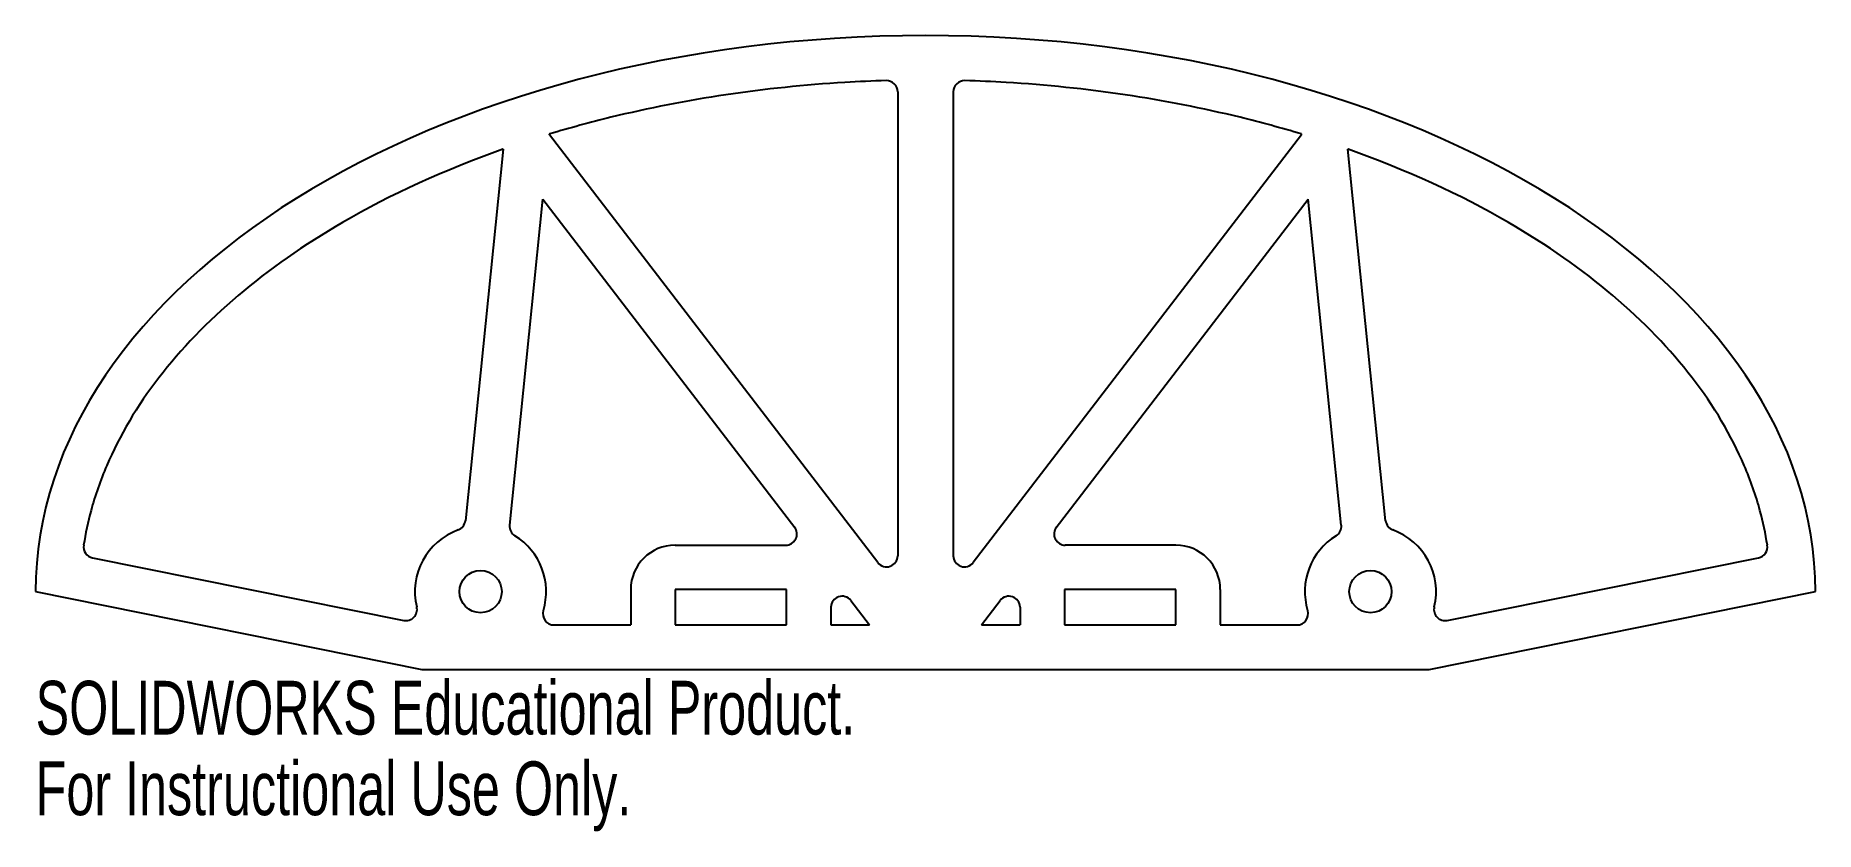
# Model space of a CAD drawing. Header units: millimetres. Extents: x -40 to 120, y 1 to 72.
import ezdxf

# ---------------------------------------------------------------- set-up
doc = ezdxf.new("R2010")
doc.units = ezdxf.units.MM
doc.styles.add('SLDTEXTSTYLE0', font='TXT', dxfattribs={"width": 0.7})

msp = doc.modelspace()

# ---------------------------------------------------------------- linework, layer by layer
at = {"color": 7, "linetype": 'Continuous', "lineweight": 25}
for p, q in [((37.5, 67.15), (37.5, 25.43)), ((42.5, 67.15), (42.5, 25.43)), ((6.19, 63.28), (6.2, 63.35)), ((35.71, 24.82), (6.19, 63.28)), ((73.81, 63.28), (44.29, 24.82)), ((73.81, 63.28), (73.8, 63.35)), ((2.04, 61.98), (-1.36, 28.58)), ((81.36, 28.58), (77.96, 61.98)), ((2.62, 28.18), (5.6, 57.48)), ((5.6, 57.48), (28.24, 27.98)), ((51.76, 27.98), (74.4, 57.48)), ((77.38, 28.18), (74.4, 57.48)), ((17.5, 26.38), (27.44, 26.38)), ((62.5, 26.38), (52.56, 26.38)), ((-34.89, 25.25), (-6.91, 19.61)), ((86.91, 19.61), (114.89, 25.25)), ((-40, 22.2), (-5.27, 15.2)), ((13.5, 22.38), (13.5, 19.2)), ((17.5, 22.38), (17.5, 19.2)), ((27.5, 22.38), (17.5, 22.38)), ((27.5, 19.2), (27.5, 22.38)), ((33.29, 21.4), (34.98, 19.2)), ((45.02, 19.2), (46.71, 21.4)), ((52.5, 22.38), (52.5, 19.2)), ((62.5, 22.38), (52.5, 22.38)), ((62.5, 19.2), (62.5, 22.38)), ((66.5, 22.38), (66.5, 19.2)), ((85.27, 15.2), (120, 22.2)), ((31.5, 20.79), (31.5, 19.2)), ((48.5, 20.79), (48.5, 19.2)), ((6.6, 19.2), (13.5, 19.2)), ((17.5, 19.2), (27.5, 19.2)), ((31.5, 19.2), (34.98, 19.2)), ((45.02, 19.2), (48.5, 19.2)), ((52.5, 19.2), (62.5, 19.2)), ((66.5, 19.2), (73.4, 19.2)), ((-5.27, 15.2), (85.27, 15.2))]:
    msp.add_line(p, q, dxfattribs=at)
for centre in [(0, 22.2), (80, 22.2)]:
    msp.add_circle(centre, 1.9, dxfattribs=at)
for centre, radius, start, end in [((36.5, 67.15), 1, 0, 91.6373), ((43.5, 67.15), 1, 88.3627, 180), ((0, 22.2), 5.9, 109.9568, 193.4803), ((-2.36, 28.69), 1, 289.9568, 354.1853), ((3.61, 28.08), 1, 174.1853, 238.4139), ((0, 22.2), 5.9, 343.1507, 58.4139), ((27.44, 27.38), 1, 270, 37.5048), ((52.56, 27.38), 1, 142.4952, 270), ((80, 22.2), 5.9, 121.5861, 196.8493), ((76.39, 28.08), 1, 301.5861, 5.8147), ((82.36, 28.69), 1, 185.8147, 250.0432), ((80, 22.2), 5.9, 346.5197, 70.0432), ((-34.69, 26.23), 1, 171.2621, 258.6057), ((17.5, 22.38), 4, 90, 180), ((62.5, 22.38), 4, 0, 90), ((114.69, 26.23), 1, 281.3943, 8.7379), ((36.5, 25.43), 1, 217.5048, 0), ((43.5, 25.43), 1, 180, 322.4952), ((-6.71, 20.59), 1, 258.6057, 13.4803), ((32.5, 20.79), 1, 37.5048, 180), ((47.5, 20.79), 1, 0, 142.4952), ((86.71, 20.59), 1, 166.5197, 281.3943), ((6.6, 20.2), 1, 163.1507, 270), ((73.4, 20.2), 1, 270, 16.8493)]:
    msp.add_arc(centre, radius, start, end, dxfattribs=at)
msp.add_ellipse((40, 22.2), major_axis=(-80, 0), ratio=0.625, start_param=3.141593, end_param=6.283185, dxfattribs=at)
for points, knots in [([(36.47, 68.15), (35.23, 68.11), (26.76, 67.74), (16.46, 66.2), (8.01, 63.89), (6.2, 63.35), (6.2, 63.35)], [4.7579359, 4.7579359, 4.7579359, 4.7579359, 4.8059243, 5.0865302, 5.1645044, 5.1646765, 5.1646765, 5.1646765, 5.1646765]), ([(73.8, 63.35), (73.8, 63.35), (71.99, 63.89), (63.54, 66.2), (53.24, 67.74), (44.77, 68.11), (43.53, 68.15)], [4.2601015, 4.2601015, 4.2601015, 4.2601015, 4.2602736, 4.3382478, 4.6188537, 4.6668421, 4.6668421, 4.6668421, 4.6668421]), ([(2.04, 61.98), (2.03, 61.98), (-3.21, 60.13), (-11.95, 56.14), (-22.18, 48.96), (-29.33, 41.52), (-33.24, 34.9), (-35.01, 29.81), (-35.52, 27.43), (-35.68, 26.38)], [5.2257473, 5.2257473, 5.2257473, 5.2257473, 5.226054, 5.4606714, 5.647742, 5.8348126, 6.0218832, 6.1154185, 6.1873484, 6.1873484, 6.1873484, 6.1873484]), ([(115.68, 26.38), (115.52, 27.43), (115.01, 29.81), (113.24, 34.9), (109.33, 41.52), (102.18, 48.96), (91.95, 56.14), (83.21, 60.13), (77.97, 61.98), (77.96, 61.98)], [3.2374296, 3.2374296, 3.2374296, 3.2374296, 3.3093594, 3.4028947, 3.5899653, 3.7770359, 3.9641066, 4.198724, 4.1990306, 4.1990306, 4.1990306, 4.1990306])]:
    msp.add_open_spline(points, degree=3, knots=knots, dxfattribs=at)

# ---------------------------------------------------------------- texts
at = {"color": 7, "linetype": 'Continuous', "char_height": 4.8336, "attachment_point": 1, "style": 'SLDTEXTSTYLE0'}
for s, insert in [('SOLIDWORKS Educational Product.', (-40, 14.18)), ('For Instructional Use Only.', (-40, 6.93))]:
    msp.add_mtext(s, dxfattribs=dict(at, insert=insert))

doc.saveas('drawing.dxf')
